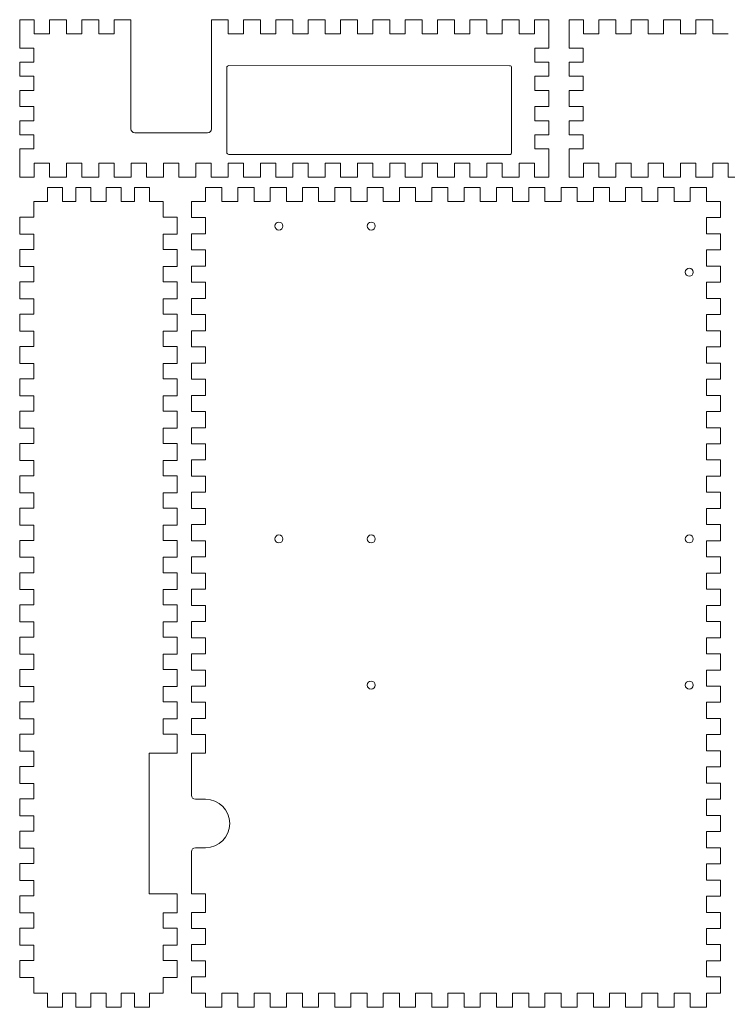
# Model space of a CAD drawing. Header units: millimetres. Extents: x -98 to 604, y -151 to 339.
# Drawn here: x -97.5 to 253.3, y -150.5 to 338.5 of the extents above; entities that cross this region are included whole.
import ezdxf

# ---------------------------------------------------------------- set-up
doc = ezdxf.new("R2010")
doc.units = ezdxf.units.MM
doc.layers.add('Cut Layer', color=1, linetype='Continuous', lineweight=5, true_color=0xff0000)

msp = doc.modelspace()

# ---------------------------------------------------------------- linework, layer by layer
at = {"layer": 'Cut Layer'}
for p, q in [((-97.5, 338.5), (-97.5, 331.5)), ((-90.3, 338.5), (-97.5, 338.5)), ((-90.3, 338.5), (-90.3, 331.5)), ((-82.7, 331.5), (-82.7, 338.5)), ((-82.7, 338.5), (-74.3, 338.5)), ((-74.3, 338.5), (-74.3, 331.5)), ((-66.7, 331.5), (-66.7, 338.5)), ((-66.7, 338.5), (-58.3, 338.5)), ((-58.3, 338.5), (-58.3, 331.5)), ((-50.7, 331.5), (-50.7, 338.5)), ((-50.7, 338.5), (-42.5, 338.5)), ((-42.5, 338.5), (-42.5, 284.5)), ((-2.5, 338.5), (5.7, 338.5)), ((-2.5, 338.5), (-2.5, 284.5)), ((5.7, 338.5), (5.7, 331.5)), ((13.3, 331.5), (13.3, 338.5)), ((13.3, 338.5), (21.7, 338.5)), ((21.7, 338.5), (21.7, 331.5)), ((29.3, 331.5), (29.3, 338.5)), ((29.3, 338.5), (37.7, 338.5)), ((37.7, 338.5), (37.7, 331.5)), ((45.3, 331.5), (45.3, 338.5)), ((45.3, 338.5), (53.7, 338.5)), ((53.7, 338.5), (53.7, 331.5)), ((61.3, 331.5), (61.3, 338.5)), ((61.3, 338.5), (69.7, 338.5)), ((69.7, 338.5), (69.7, 331.5)), ((77.3, 331.5), (77.3, 338.5)), ((77.3, 338.5), (85.7, 338.5)), ((85.7, 338.5), (85.7, 331.5)), ((93.3, 331.5), (93.3, 338.5)), ((93.3, 338.5), (101.7, 338.5)), ((101.7, 338.5), (101.7, 331.5)), ((109.3, 331.5), (109.3, 338.5)), ((109.3, 338.5), (117.7, 338.5)), ((117.7, 338.5), (117.7, 331.5)), ((125.3, 331.5), (125.3, 338.5)), ((125.3, 338.5), (133.7, 338.5)), ((133.7, 338.5), (133.7, 331.5)), ((141.3, 331.5), (141.3, 338.5)), ((141.3, 338.5), (149.7, 338.5)), ((149.7, 338.5), (149.7, 331.5)), ((157.3, 331.5), (157.3, 338.5)), ((157.3, 338.5), (164.5, 338.5)), ((164.5, 331.5), (164.5, 338.5)), ((174.5, 338.5), (174.5, 331.5)), ((181.7, 338.5), (174.5, 338.5)), ((181.7, 338.5), (181.7, 331.5)), ((189.3, 331.5), (189.3, 338.5)), ((189.3, 338.5), (197.7, 338.5)), ((197.7, 338.5), (197.7, 331.5)), ((205.3, 331.5), (205.3, 338.5)), ((205.3, 338.5), (213.7, 338.5)), ((213.7, 338.5), (213.7, 331.5)), ((221.3, 331.5), (221.3, 338.5)), ((221.3, 338.5), (229.7, 338.5)), ((229.7, 338.5), (229.7, 331.5)), ((237.3, 331.5), (237.3, 338.5)), ((237.3, 338.5), (245.7, 338.5)), ((245.7, 338.5), (245.7, 331.5)), ((-97.5, 324.5), (-97.5, 331.5)), ((-90.3, 331.5), (-82.7, 331.5)), ((-74.3, 331.5), (-66.7, 331.5)), ((-58.3, 331.5), (-50.7, 331.5)), ((5.7, 331.5), (13.3, 331.5)), ((21.7, 331.5), (29.3, 331.5)), ((37.7, 331.5), (45.3, 331.5)), ((53.7, 331.5), (61.3, 331.5)), ((69.7, 331.5), (77.3, 331.5)), ((85.7, 331.5), (93.3, 331.5)), ((101.7, 331.5), (109.3, 331.5)), ((117.7, 331.5), (125.3, 331.5)), ((133.7, 331.5), (141.3, 331.5)), ((149.7, 331.5), (157.3, 331.5)), ((164.5, 324.5), (164.5, 331.5)), ((174.5, 324.5), (174.5, 331.5)), ((181.7, 331.5), (189.3, 331.5)), ((197.7, 331.5), (205.3, 331.5)), ((213.7, 331.5), (221.3, 331.5)), ((229.7, 331.5), (237.3, 331.5)), ((245.7, 331.5), (253.3, 331.5)), ((-90.5, 324.5), (-97.5, 324.5)), ((-90.5, 317.5), (-90.5, 324.5)), ((157.5, 317.5), (157.5, 324.5)), ((157.5, 324.5), (164.5, 324.5)), ((181.5, 324.5), (174.5, 324.5)), ((181.5, 317.5), (181.5, 324.5)), ((-97.5, 310.5), (-97.5, 317.5)), ((-97.5, 317.5), (-90.5, 317.5)), ((5.03, 314.79), (5.03, 272.79)), ((145.03, 315.75), (6.03, 315.79)), ((146.03, 272.75), (146.03, 314.75)), ((164.5, 317.5), (157.5, 317.5)), ((164.5, 310.5), (164.5, 317.5)), ((174.5, 310.5), (174.5, 317.5)), ((174.5, 317.5), (181.5, 317.5)), ((-90.5, 310.5), (-97.5, 310.5)), ((-90.5, 303.5), (-90.5, 310.5)), ((157.5, 303.5), (157.5, 310.5)), ((157.5, 310.5), (164.5, 310.5)), ((181.5, 310.5), (174.5, 310.5)), ((181.5, 303.5), (181.5, 310.5)), ((-97.5, 295.5), (-97.5, 303.5)), ((-97.5, 303.5), (-90.5, 303.5)), ((164.5, 303.5), (157.5, 303.5)), ((164.5, 295.5), (164.5, 303.5)), ((174.5, 295.5), (174.5, 303.5)), ((174.5, 303.5), (181.5, 303.5)), ((-90.5, 295.5), (-97.5, 295.5)), ((-90.5, 288.5), (-90.5, 295.5)), ((157.5, 288.5), (157.5, 295.5)), ((157.5, 295.5), (164.5, 295.5)), ((181.5, 295.5), (174.5, 295.5)), ((181.5, 288.5), (181.5, 295.5)), ((-97.5, 281.5), (-97.5, 288.5)), ((-97.5, 288.5), (-90.5, 288.5)), ((164.5, 288.5), (157.5, 288.5)), ((164.5, 281.5), (164.5, 288.5)), ((174.5, 281.5), (174.5, 288.5)), ((174.5, 288.5), (181.5, 288.5)), ((-90.5, 281.5), (-97.5, 281.5)), ((-90.5, 274.5), (-90.5, 281.5)), ((-40.5, 282.5), (-4.5, 282.5)), ((157.5, 274.5), (157.5, 281.5)), ((157.5, 281.5), (164.5, 281.5)), ((181.5, 281.5), (174.5, 281.5)), ((181.5, 274.5), (181.5, 281.5)), ((-97.5, 267.5), (-97.5, 274.5)), ((-97.5, 274.5), (-90.5, 274.5)), ((164.5, 274.5), (157.5, 274.5)), ((164.5, 267.5), (164.5, 274.5)), ((174.5, 267.5), (174.5, 274.5)), ((174.5, 274.5), (181.5, 274.5)), ((6.03, 271.79), (145.03, 271.75)), ((-97.5, 260.5), (-97.5, 267.5)), ((-90.3, 260.5), (-90.3, 267.5)), ((-90.3, 267.5), (-82.7, 267.5)), ((-82.7, 267.5), (-82.7, 260.5)), ((-74.3, 260.5), (-74.3, 267.5)), ((-74.3, 267.5), (-66.7, 267.5)), ((-66.7, 267.5), (-66.7, 260.5)), ((-58.3, 260.5), (-58.3, 267.5)), ((-58.3, 267.5), (-50.7, 267.5)), ((-50.7, 267.5), (-50.7, 260.5)), ((-42.3, 260.5), (-42.3, 267.5)), ((-42.3, 267.5), (-34.7, 267.5)), ((-34.7, 267.5), (-34.7, 260.5)), ((-26.3, 260.5), (-26.3, 267.5)), ((-26.3, 267.5), (-18.7, 267.5)), ((-18.7, 267.5), (-18.7, 260.5)), ((-10.3, 260.5), (-10.3, 267.5)), ((-10.3, 267.5), (-2.7, 267.5)), ((-2.7, 267.5), (-2.7, 260.5)), ((5.7, 260.5), (5.7, 267.5)), ((5.7, 267.5), (13.3, 267.5)), ((13.3, 267.5), (13.3, 260.5)), ((21.7, 260.5), (21.7, 267.5)), ((21.7, 267.5), (29.3, 267.5)), ((29.3, 267.5), (29.3, 260.5)), ((37.7, 260.5), (37.7, 267.5)), ((37.7, 267.5), (45.3, 267.5)), ((45.3, 267.5), (45.3, 260.5)), ((53.7, 260.5), (53.7, 267.5)), ((53.7, 267.5), (61.3, 267.5)), ((61.3, 267.5), (61.3, 260.5)), ((69.7, 260.5), (69.7, 267.5)), ((69.7, 267.5), (77.3, 267.5)), ((77.3, 267.5), (77.3, 260.5)), ((85.7, 260.5), (85.7, 267.5)), ((85.7, 267.5), (93.3, 267.5)), ((93.3, 267.5), (93.3, 260.5)), ((101.7, 260.5), (101.7, 267.5)), ((101.7, 267.5), (109.3, 267.5)), ((109.3, 267.5), (109.3, 260.5)), ((117.7, 260.5), (117.7, 267.5)), ((117.7, 267.5), (125.3, 267.5)), ((125.3, 267.5), (125.3, 260.5)), ((133.7, 260.5), (133.7, 267.5)), ((133.7, 267.5), (141.3, 267.5)), ((141.3, 267.5), (141.3, 260.5)), ((149.7, 260.5), (149.7, 267.5)), ((149.7, 267.5), (157.3, 267.5)), ((157.3, 267.5), (157.3, 260.5)), ((164.5, 267.5), (164.5, 260.5)), ((174.5, 260.5), (174.5, 267.5)), ((181.7, 260.5), (181.7, 267.5)), ((181.7, 267.5), (189.3, 267.5)), ((189.3, 267.5), (189.3, 260.5)), ((197.7, 260.5), (197.7, 267.5)), ((197.7, 267.5), (205.3, 267.5)), ((205.3, 267.5), (205.3, 260.5)), ((213.7, 260.5), (213.7, 267.5)), ((213.7, 267.5), (221.3, 267.5)), ((221.3, 267.5), (221.3, 260.5)), ((229.7, 260.5), (229.7, 267.5)), ((229.7, 267.5), (237.3, 267.5)), ((237.3, 267.5), (237.3, 260.5)), ((245.7, 260.5), (245.7, 267.5)), ((245.7, 267.5), (253.3, 267.5)), ((253.3, 267.5), (253.3, 260.5)), ((-90.3, 260.5), (-97.5, 260.5)), ((-82.7, 260.5), (-74.3, 260.5)), ((-66.7, 260.5), (-58.3, 260.5)), ((-50.7, 260.5), (-42.3, 260.5)), ((-34.7, 260.5), (-26.3, 260.5)), ((-18.7, 260.5), (-10.3, 260.5)), ((-2.7, 260.5), (5.7, 260.5)), ((13.3, 260.5), (21.7, 260.5)), ((29.3, 260.5), (37.7, 260.5)), ((45.3, 260.5), (53.7, 260.5)), ((61.3, 260.5), (69.7, 260.5)), ((77.3, 260.5), (85.7, 260.5)), ((93.3, 260.5), (101.7, 260.5)), ((109.3, 260.5), (117.7, 260.5)), ((125.3, 260.5), (133.7, 260.5)), ((141.3, 260.5), (149.7, 260.5)), ((157.3, 260.5), (164.5, 260.5)), ((181.7, 260.5), (174.5, 260.5)), ((189.3, 260.5), (197.7, 260.5)), ((205.3, 260.5), (213.7, 260.5)), ((221.3, 260.5), (229.7, 260.5)), ((237.3, 260.5), (245.7, 260.5)), ((253.3, 260.5), (261.7, 260.5)), ((-76.3, 255.5), (-83.7, 255.5)), ((-83.7, 255.5), (-83.7, 248.5)), ((-76.3, 248.5), (-76.3, 255.5)), ((-62.3, 255.5), (-69.7, 255.5)), ((-69.7, 255.5), (-69.7, 248.5)), ((-62.3, 248.5), (-62.3, 255.5)), ((-47.3, 255.5), (-54.7, 255.5)), ((-54.7, 255.5), (-54.7, 248.5)), ((-47.3, 248.5), (-47.3, 255.5)), ((-33.3, 255.5), (-40.7, 255.5)), ((-40.7, 255.5), (-40.7, 248.5)), ((-33.3, 248.5), (-33.3, 255.5)), ((-5.5, 248.5), (-5.5, 255.5)), ((-5.5, 255.5), (2.5, 255.5)), ((2.5, 255.5), (2.5, 248.5)), ((10.5, 248.5), (10.5, 255.5)), ((10.5, 255.5), (18.5, 255.5)), ((18.5, 255.5), (18.5, 248.5)), ((26.5, 248.5), (26.5, 255.5)), ((26.5, 255.5), (34.5, 255.5)), ((34.5, 255.5), (34.5, 248.5)), ((42.5, 248.5), (42.5, 255.5)), ((42.5, 255.5), (50.5, 255.5)), ((50.5, 255.5), (50.5, 248.5)), ((58.5, 248.5), (58.5, 255.5)), ((58.5, 255.5), (66.5, 255.5)), ((66.5, 255.5), (66.5, 248.5)), ((74.5, 248.5), (74.5, 255.5)), ((74.5, 255.5), (82.5, 255.5)), ((82.5, 255.5), (82.5, 248.5)), ((90.5, 248.5), (90.5, 255.5)), ((90.5, 255.5), (98.5, 255.5)), ((98.5, 255.5), (98.5, 248.5)), ((106.5, 248.5), (106.5, 255.5)), ((106.5, 255.5), (114.5, 255.5)), ((114.5, 255.5), (114.5, 248.5)), ((122.5, 248.5), (122.5, 255.5)), ((122.5, 255.5), (130.5, 255.5)), ((130.5, 255.5), (130.5, 248.5)), ((138.5, 248.5), (138.5, 255.5)), ((138.5, 255.5), (146.5, 255.5)), ((146.5, 255.5), (146.5, 248.5)), ((154.5, 248.5), (154.5, 255.5)), ((154.5, 255.5), (162.5, 255.5)), ((162.5, 255.5), (162.5, 248.5)), ((170.5, 248.5), (170.5, 255.5)), ((170.5, 255.5), (178.5, 255.5)), ((178.5, 255.5), (178.5, 248.5)), ((186.5, 248.5), (186.5, 255.5)), ((186.5, 255.5), (194.5, 255.5)), ((194.5, 255.5), (194.5, 248.5)), ((202.5, 248.5), (202.5, 255.5)), ((202.5, 255.5), (210.5, 255.5)), ((210.5, 255.5), (210.5, 248.5)), ((218.5, 248.5), (218.5, 255.5)), ((218.5, 255.5), (226.5, 255.5)), ((226.5, 255.5), (226.5, 248.5)), ((234.5, 248.5), (234.5, 255.5)), ((234.5, 255.5), (242.5, 255.5)), ((242.5, 255.5), (242.5, 248.5)), ((-90.5, 248.5), (-90.5, 240.7)), ((-83.7, 248.5), (-90.5, 248.5)), ((-69.7, 248.5), (-76.3, 248.5)), ((-54.7, 248.5), (-62.3, 248.5)), ((-40.7, 248.5), (-47.3, 248.5)), ((-26.5, 248.5), (-33.3, 248.5)), ((-26.5, 248.5), (-26.5, 240.7)), ((-12.5, 240.5), (-12.5, 248.5)), ((-12.5, 248.5), (-5.5, 248.5)), ((2.5, 248.5), (10.5, 248.5)), ((18.5, 248.5), (26.5, 248.5)), ((34.5, 248.5), (42.5, 248.5)), ((50.5, 248.5), (58.5, 248.5)), ((66.5, 248.5), (74.5, 248.5)), ((82.5, 248.5), (90.5, 248.5)), ((98.5, 248.5), (106.5, 248.5)), ((114.5, 248.5), (122.5, 248.5)), ((130.5, 248.5), (138.5, 248.5)), ((146.5, 248.5), (154.5, 248.5)), ((162.5, 248.5), (170.5, 248.5)), ((178.5, 248.5), (186.5, 248.5)), ((194.5, 248.5), (202.5, 248.5)), ((210.5, 248.5), (218.5, 248.5)), ((226.5, 248.5), (234.5, 248.5)), ((242.5, 248.5), (249.5, 248.5)), ((249.5, 248.5), (249.5, 240.5)), ((-90.5, 240.7), (-97.5, 240.7)), ((-97.5, 240.7), (-97.5, 232.3)), ((-26.5, 240.7), (-19.5, 240.7)), ((-19.5, 240.7), (-19.5, 232.3)), ((-5.5, 240.5), (-12.5, 240.5)), ((-5.5, 232.5), (-5.5, 240.5)), ((249.5, 240.5), (242.5, 240.5)), ((242.5, 240.5), (242.5, 232.5)), ((-97.5, 232.3), (-90.5, 232.3)), ((-90.5, 232.3), (-90.5, 224.7)), ((-26.5, 232.3), (-26.5, 224.7)), ((-19.5, 232.3), (-26.5, 232.3)), ((-12.5, 224.5), (-12.5, 232.5)), ((-12.5, 232.5), (-5.5, 232.5)), ((242.5, 232.5), (249.5, 232.5)), ((249.5, 232.5), (249.5, 224.5)), ((-90.5, 224.7), (-97.5, 224.7)), ((-97.5, 224.7), (-97.5, 216.3)), ((-26.5, 224.7), (-19.5, 224.7)), ((-19.5, 224.7), (-19.5, 216.3)), ((-5.5, 224.5), (-12.5, 224.5)), ((-5.5, 216.5), (-5.5, 224.5)), ((249.5, 224.5), (242.5, 224.5)), ((242.5, 224.5), (242.5, 216.5)), ((-97.5, 216.3), (-90.5, 216.3)), ((-90.5, 216.3), (-90.5, 208.7)), ((-26.5, 216.3), (-26.5, 208.7)), ((-19.5, 216.3), (-26.5, 216.3)), ((-12.5, 208.5), (-12.5, 216.5)), ((-12.5, 216.5), (-5.5, 216.5)), ((242.5, 216.5), (249.5, 216.5)), ((249.5, 216.5), (249.5, 208.5)), ((-90.5, 208.7), (-97.5, 208.7)), ((-97.5, 208.7), (-97.5, 200.3)), ((-26.5, 208.7), (-19.5, 208.7)), ((-19.5, 208.7), (-19.5, 200.3)), ((-5.5, 208.5), (-12.5, 208.5)), ((-5.5, 200.5), (-5.5, 208.5)), ((249.5, 208.5), (242.5, 208.5)), ((242.5, 208.5), (242.5, 200.5)), ((-12.5, 192.5), (-12.5, 200.5)), ((-12.5, 200.5), (-5.5, 200.5)), ((242.5, 200.5), (249.5, 200.5)), ((249.5, 200.5), (249.5, 192.5)), ((-97.5, 200.3), (-90.5, 200.3)), ((-90.5, 200.3), (-90.5, 192.7)), ((-26.5, 200.3), (-26.5, 192.7)), ((-19.5, 200.3), (-26.5, 200.3)), ((-90.5, 192.7), (-97.5, 192.7)), ((-97.5, 192.7), (-97.5, 184.3)), ((-26.5, 192.7), (-19.5, 192.7)), ((-19.5, 192.7), (-19.5, 184.3)), ((-5.5, 192.5), (-12.5, 192.5)), ((-5.5, 184.5), (-5.5, 192.5)), ((249.5, 192.5), (242.5, 192.5)), ((242.5, 192.5), (242.5, 184.5)), ((-97.5, 184.3), (-90.5, 184.3)), ((-90.5, 184.3), (-90.5, 176.7)), ((-26.5, 184.3), (-26.5, 176.7)), ((-19.5, 184.3), (-26.5, 184.3)), ((-12.5, 176.5), (-12.5, 184.5)), ((-12.5, 184.5), (-5.5, 184.5)), ((242.5, 184.5), (249.5, 184.5)), ((249.5, 184.5), (249.5, 176.5)), ((-90.5, 176.7), (-97.5, 176.7)), ((-97.5, 176.7), (-97.5, 168.3)), ((-26.5, 176.7), (-19.5, 176.7)), ((-19.5, 176.7), (-19.5, 168.3)), ((-5.5, 176.5), (-12.5, 176.5)), ((-5.5, 168.5), (-5.5, 176.5)), ((249.5, 176.5), (242.5, 176.5)), ((242.5, 176.5), (242.5, 168.5)), ((-97.5, 168.3), (-90.5, 168.3)), ((-90.5, 168.3), (-90.5, 160.7)), ((-26.5, 168.3), (-26.5, 160.7)), ((-19.5, 168.3), (-26.5, 168.3)), ((-12.5, 160.5), (-12.5, 168.5)), ((-12.5, 168.5), (-5.5, 168.5)), ((242.5, 168.5), (249.5, 168.5)), ((249.5, 168.5), (249.5, 160.5)), ((-90.5, 160.7), (-97.5, 160.7)), ((-97.5, 160.7), (-97.5, 152.3)), ((-26.5, 160.7), (-19.5, 160.7)), ((-19.5, 160.7), (-19.5, 152.3)), ((-5.5, 160.5), (-12.5, 160.5)), ((-5.5, 152.5), (-5.5, 160.5)), ((249.5, 160.5), (242.5, 160.5)), ((242.5, 160.5), (242.5, 152.5)), ((-97.5, 152.3), (-90.5, 152.3)), ((-90.5, 152.3), (-90.5, 144.7)), ((-26.5, 152.3), (-26.5, 144.7)), ((-19.5, 152.3), (-26.5, 152.3)), ((-12.5, 144.5), (-12.5, 152.5)), ((-12.5, 152.5), (-5.5, 152.5)), ((242.5, 152.5), (249.5, 152.5)), ((249.5, 152.5), (249.5, 144.5)), ((-90.5, 144.7), (-97.5, 144.7)), ((-97.5, 144.7), (-97.5, 136.3)), ((-26.5, 144.7), (-19.5, 144.7)), ((-19.5, 144.7), (-19.5, 136.3)), ((-5.5, 144.5), (-12.5, 144.5)), ((-5.5, 136.5), (-5.5, 144.5)), ((249.5, 144.5), (242.5, 144.5)), ((242.5, 144.5), (242.5, 136.5)), ((-97.5, 136.3), (-90.5, 136.3)), ((-90.5, 136.3), (-90.5, 128.7)), ((-26.5, 136.3), (-26.5, 128.7)), ((-19.5, 136.3), (-26.5, 136.3)), ((-12.5, 128.5), (-12.5, 136.5)), ((-12.5, 136.5), (-5.5, 136.5)), ((242.5, 136.5), (249.5, 136.5)), ((249.5, 136.5), (249.5, 128.5)), ((-90.5, 128.7), (-97.5, 128.7)), ((-97.5, 128.7), (-97.5, 120.3)), ((-26.5, 128.7), (-19.5, 128.7)), ((-19.5, 128.7), (-19.5, 120.3)), ((-5.5, 128.5), (-12.5, 128.5)), ((-5.5, 120.5), (-5.5, 128.5)), ((249.5, 128.5), (242.5, 128.5)), ((242.5, 128.5), (242.5, 120.5)), ((-97.5, 120.3), (-90.5, 120.3)), ((-90.5, 120.3), (-90.5, 112.7)), ((-26.5, 120.3), (-26.5, 112.7)), ((-19.5, 120.3), (-26.5, 120.3)), ((-12.5, 112.5), (-12.5, 120.5)), ((-12.5, 120.5), (-5.5, 120.5)), ((242.5, 120.5), (249.5, 120.5)), ((249.5, 120.5), (249.5, 112.5)), ((-90.5, 112.7), (-97.5, 112.7)), ((-97.5, 112.7), (-97.5, 104.3)), ((-26.5, 112.7), (-19.5, 112.7)), ((-19.5, 112.7), (-19.5, 104.3)), ((-5.5, 112.5), (-12.5, 112.5)), ((-5.5, 104.5), (-5.5, 112.5)), ((249.5, 112.5), (242.5, 112.5)), ((242.5, 112.5), (242.5, 104.5)), ((-97.5, 104.3), (-90.5, 104.3)), ((-90.5, 104.3), (-90.5, 96.7)), ((-26.5, 104.3), (-26.5, 96.7)), ((-19.5, 104.3), (-26.5, 104.3)), ((-12.5, 96.5), (-12.5, 104.5)), ((-12.5, 104.5), (-5.5, 104.5)), ((242.5, 104.5), (249.5, 104.5)), ((249.5, 104.5), (249.5, 96.5)), ((-90.5, 96.7), (-97.5, 96.7)), ((-97.5, 96.7), (-97.5, 88.3)), ((-26.5, 96.7), (-19.5, 96.7)), ((-19.5, 96.7), (-19.5, 88.3)), ((-5.5, 96.5), (-12.5, 96.5)), ((-5.5, 88.5), (-5.5, 96.5)), ((249.5, 96.5), (242.5, 96.5)), ((242.5, 96.5), (242.5, 88.5)), ((-97.5, 88.3), (-90.5, 88.3)), ((-90.5, 88.3), (-90.5, 80.7)), ((-26.5, 88.3), (-26.5, 80.7)), ((-19.5, 88.3), (-26.5, 88.3)), ((-12.5, 80.5), (-12.5, 88.5)), ((-12.5, 88.5), (-5.5, 88.5)), ((242.5, 88.5), (249.5, 88.5)), ((249.5, 88.5), (249.5, 80.5)), ((-90.5, 80.7), (-97.5, 80.7)), ((-97.5, 80.7), (-97.5, 72.3)), ((-26.5, 80.7), (-19.5, 80.7)), ((-19.5, 80.7), (-19.5, 72.3)), ((-5.5, 80.5), (-12.5, 80.5)), ((-5.5, 72.5), (-5.5, 80.5)), ((249.5, 80.5), (242.5, 80.5)), ((242.5, 80.5), (242.5, 72.5)), ((-97.5, 72.3), (-90.5, 72.3)), ((-90.5, 72.3), (-90.5, 64.7)), ((-26.5, 72.3), (-26.5, 64.7)), ((-19.5, 72.3), (-26.5, 72.3)), ((-12.5, 64.5), (-12.5, 72.5)), ((-12.5, 72.5), (-5.5, 72.5)), ((242.5, 72.5), (249.5, 72.5)), ((249.5, 72.5), (249.5, 64.5)), ((-90.5, 64.7), (-97.5, 64.7)), ((-97.5, 64.7), (-97.5, 56.3)), ((-26.5, 64.7), (-19.5, 64.7)), ((-19.5, 64.7), (-19.5, 56.3)), ((-5.5, 64.5), (-12.5, 64.5)), ((-5.5, 56.5), (-5.5, 64.5)), ((249.5, 64.5), (242.5, 64.5)), ((242.5, 64.5), (242.5, 56.5)), ((-97.5, 56.3), (-90.5, 56.3)), ((-90.5, 56.3), (-90.5, 48.7)), ((-26.5, 56.3), (-26.5, 48.7)), ((-19.5, 56.3), (-26.5, 56.3)), ((-12.5, 48.5), (-12.5, 56.5)), ((-12.5, 56.5), (-5.5, 56.5)), ((242.5, 56.5), (249.5, 56.5)), ((249.5, 56.5), (249.5, 48.5)), ((-90.5, 48.7), (-97.5, 48.7)), ((-97.5, 48.7), (-97.5, 40.3)), ((-26.5, 48.7), (-19.5, 48.7)), ((-19.5, 48.7), (-19.5, 40.3)), ((-5.5, 48.5), (-12.5, 48.5)), ((-5.5, 40.5), (-5.5, 48.5)), ((249.5, 48.5), (242.5, 48.5)), ((242.5, 48.5), (242.5, 40.5)), ((-97.5, 40.3), (-90.5, 40.3)), ((-90.5, 40.3), (-90.5, 32.7)), ((-26.5, 40.3), (-26.5, 32.7)), ((-19.5, 40.3), (-26.5, 40.3)), ((-12.5, 32.5), (-12.5, 40.5)), ((-12.5, 40.5), (-5.5, 40.5)), ((242.5, 40.5), (249.5, 40.5)), ((249.5, 40.5), (249.5, 32.5)), ((-90.5, 32.7), (-97.5, 32.7)), ((-97.5, 32.7), (-97.5, 24.3)), ((-26.5, 32.7), (-19.5, 32.7)), ((-19.5, 32.7), (-19.5, 24.3)), ((-5.5, 32.5), (-12.5, 32.5)), ((-5.5, 24.5), (-5.5, 32.5)), ((249.5, 32.5), (242.5, 32.5)), ((242.5, 32.5), (242.5, 24.5)), ((-12.5, 16.5), (-12.5, 24.5)), ((-12.5, 24.5), (-5.5, 24.5)), ((242.5, 24.5), (249.5, 24.5)), ((249.5, 24.5), (249.5, 16.5)), ((-97.5, 24.3), (-90.5, 24.3)), ((-90.5, 24.3), (-90.5, 16.7)), ((-26.5, 24.3), (-26.5, 16.7)), ((-19.5, 24.3), (-26.5, 24.3)), ((-90.5, 16.7), (-97.5, 16.7)), ((-97.5, 16.7), (-97.5, 8.3)), ((-26.5, 16.7), (-19.5, 16.7)), ((-19.5, 16.7), (-19.5, 8.3)), ((-5.5, 16.5), (-12.5, 16.5)), ((-5.5, 8.5), (-5.5, 16.5)), ((249.5, 16.5), (242.5, 16.5)), ((242.5, 16.5), (242.5, 8.5)), ((-97.5, 8.3), (-90.5, 8.3)), ((-90.5, 8.3), (-90.5, 0.7)), ((-26.5, 8.3), (-26.5, 0.7)), ((-19.5, 8.3), (-26.5, 8.3)), ((-12.5, 0.5), (-12.5, 8.5)), ((-12.5, 8.5), (-5.5, 8.5)), ((242.5, 8.5), (249.5, 8.5)), ((249.5, 8.5), (249.5, 0.5)), ((-90.5, 0.7), (-97.5, 0.7)), ((-97.5, 0.7), (-97.5, -7.7)), ((-26.5, 0.7), (-19.5, 0.7)), ((-19.5, 0.7), (-19.5, -7.7)), ((-5.5, 0.5), (-12.5, 0.5)), ((-5.5, -7.5), (-5.5, 0.5)), ((249.5, 0.5), (242.5, 0.5)), ((242.5, 0.5), (242.5, -7.5)), ((-97.5, -7.7), (-90.5, -7.7)), ((-90.5, -7.7), (-90.5, -15.3)), ((-26.5, -7.7), (-26.5, -15.3)), ((-19.5, -7.7), (-26.5, -7.7)), ((-12.5, -15.5), (-12.5, -7.5)), ((-12.5, -7.5), (-5.5, -7.5)), ((242.5, -7.5), (249.5, -7.5)), ((249.5, -7.5), (249.5, -15.5)), ((-90.5, -15.3), (-97.5, -15.3)), ((-97.5, -15.3), (-97.5, -23.7)), ((-26.5, -15.3), (-19.5, -15.3)), ((-19.5, -15.3), (-19.5, -24.6)), ((-5.5, -15.5), (-12.5, -15.5)), ((-5.5, -24.6), (-5.5, -15.5)), ((249.5, -15.5), (242.5, -15.5)), ((242.5, -15.5), (242.5, -23.5)), ((-97.5, -23.7), (-90.5, -23.7)), ((-90.5, -23.7), (-90.5, -31.3)), ((242.5, -23.5), (249.5, -23.5)), ((249.5, -23.5), (249.5, -31.5)), ((-33.5, -24.6), (-33.5, -94.4)), ((-19.5, -24.6), (-33.5, -24.6)), ((-12.5, -31.5), (-12.5, -24.6)), ((-12.5, -24.6), (-5.5, -24.6)), ((-90.5, -31.3), (-97.5, -31.3)), ((-97.5, -31.3), (-97.5, -39.7)), ((-12.5, -45.5), (-12.5, -31.5)), ((249.5, -31.5), (242.5, -31.5)), ((242.5, -31.5), (242.5, -39.5)), ((-97.5, -39.7), (-90.5, -39.7)), ((-90.5, -39.7), (-90.5, -47.3)), ((242.5, -39.5), (249.5, -39.5)), ((249.5, -39.5), (249.5, -47.5)), ((-90.5, -47.3), (-97.5, -47.3)), ((-97.5, -47.3), (-97.5, -55.7)), ((-5.5, -47.5), (-10.5, -47.5)), ((249.5, -47.5), (242.5, -47.5)), ((242.5, -47.5), (242.5, -55.5)), ((-97.5, -55.7), (-90.5, -55.7)), ((-90.5, -55.7), (-90.5, -63.3)), ((242.5, -55.5), (249.5, -55.5)), ((249.5, -55.5), (249.5, -63.5)), ((-90.5, -63.3), (-97.5, -63.3)), ((-97.5, -63.3), (-97.5, -71.7)), ((249.5, -63.5), (242.5, -63.5)), ((242.5, -63.5), (242.5, -71.5)), ((-97.5, -71.7), (-90.5, -71.7)), ((-90.5, -71.7), (-90.5, -79.3)), ((-10.5, -71.5), (-5.5, -71.5)), ((242.5, -71.5), (249.5, -71.5)), ((249.5, -71.5), (249.5, -79.5)), ((-12.5, -87.5), (-12.5, -73.5)), ((-90.5, -79.3), (-97.5, -79.3)), ((-97.5, -79.3), (-97.5, -87.7)), ((249.5, -79.5), (242.5, -79.5)), ((242.5, -79.5), (242.5, -87.5)), ((-97.5, -87.7), (-90.5, -87.7)), ((-90.5, -87.7), (-90.5, -95.3)), ((-12.5, -94.4), (-12.5, -87.5)), ((242.5, -87.5), (249.5, -87.5)), ((249.5, -87.5), (249.5, -95.5)), ((-90.5, -95.3), (-97.5, -95.3)), ((-97.5, -95.3), (-97.5, -103.7)), ((-33.5, -94.4), (-19.5, -94.4)), ((-19.5, -94.4), (-19.5, -103.7)), ((-5.5, -94.4), (-12.5, -94.4)), ((-5.5, -103.5), (-5.5, -94.4)), ((249.5, -95.5), (242.5, -95.5)), ((242.5, -95.5), (242.5, -103.5)), ((-97.5, -103.7), (-90.5, -103.7)), ((-90.5, -103.7), (-90.5, -111.3)), ((-26.5, -103.7), (-26.5, -111.3)), ((-19.5, -103.7), (-26.5, -103.7)), ((-12.5, -111.5), (-12.5, -103.5)), ((-12.5, -103.5), (-5.5, -103.5)), ((242.5, -103.5), (249.5, -103.5)), ((249.5, -103.5), (249.5, -111.5)), ((-90.5, -111.3), (-97.5, -111.3)), ((-97.5, -111.3), (-97.5, -119.7)), ((-26.5, -111.3), (-19.5, -111.3)), ((-19.5, -111.3), (-19.5, -119.7)), ((-5.5, -111.5), (-12.5, -111.5)), ((-5.5, -119.5), (-5.5, -111.5)), ((249.5, -111.5), (242.5, -111.5)), ((242.5, -111.5), (242.5, -119.5)), ((-97.5, -119.7), (-90.5, -119.7)), ((-90.5, -119.7), (-90.5, -127.3)), ((-26.5, -119.7), (-26.5, -127.3)), ((-19.5, -119.7), (-26.5, -119.7)), ((-12.5, -127.5), (-12.5, -119.5)), ((-12.5, -119.5), (-5.5, -119.5)), ((242.5, -119.5), (249.5, -119.5)), ((249.5, -119.5), (249.5, -127.5)), ((-90.5, -127.3), (-97.5, -127.3)), ((-97.5, -127.3), (-97.5, -135.7)), ((-26.5, -127.3), (-19.5, -127.3)), ((-19.5, -127.3), (-19.5, -135.7)), ((-5.5, -127.5), (-12.5, -127.5)), ((-5.5, -135.5), (-5.5, -127.5)), ((249.5, -127.5), (242.5, -127.5)), ((242.5, -127.5), (242.5, -135.5)), ((-97.5, -135.7), (-90.5, -135.7)), ((-90.5, -135.7), (-90.5, -143.5)), ((-26.5, -135.7), (-26.5, -143.5)), ((-19.5, -135.7), (-26.5, -135.7)), ((-12.5, -143.5), (-12.5, -135.5)), ((-12.5, -135.5), (-5.5, -135.5)), ((242.5, -135.5), (249.5, -135.5)), ((249.5, -135.5), (249.5, -143.5)), ((-83.7, -143.5), (-90.5, -143.5)), ((-83.7, -150.5), (-83.7, -143.5)), ((-69.7, -143.5), (-76.3, -143.5)), ((-76.3, -143.5), (-76.3, -150.5)), ((-69.7, -150.5), (-69.7, -143.5)), ((-54.7, -143.5), (-62.3, -143.5)), ((-62.3, -143.5), (-62.3, -150.5)), ((-54.7, -150.5), (-54.7, -143.5)), ((-40.7, -143.5), (-47.3, -143.5)), ((-47.3, -143.5), (-47.3, -150.5)), ((-40.7, -150.5), (-40.7, -143.5)), ((-26.5, -143.5), (-33.3, -143.5)), ((-33.3, -143.5), (-33.3, -150.5)), ((-5.5, -143.5), (-12.5, -143.5)), ((-5.5, -143.5), (-5.5, -150.5)), ((2.5, -150.5), (2.5, -143.5)), ((2.5, -143.5), (10.5, -143.5)), ((10.5, -143.5), (10.5, -150.5)), ((18.5, -150.5), (18.5, -143.5)), ((18.5, -143.5), (26.5, -143.5)), ((26.5, -143.5), (26.5, -150.5)), ((34.5, -150.5), (34.5, -143.5)), ((34.5, -143.5), (42.5, -143.5)), ((42.5, -143.5), (42.5, -150.5)), ((50.5, -150.5), (50.5, -143.5)), ((50.5, -143.5), (58.5, -143.5)), ((58.5, -143.5), (58.5, -150.5)), ((66.5, -150.5), (66.5, -143.5)), ((66.5, -143.5), (74.5, -143.5)), ((74.5, -143.5), (74.5, -150.5)), ((82.5, -150.5), (82.5, -143.5)), ((82.5, -143.5), (90.5, -143.5)), ((90.5, -143.5), (90.5, -150.5)), ((98.5, -150.5), (98.5, -143.5)), ((98.5, -143.5), (106.5, -143.5)), ((106.5, -143.5), (106.5, -150.5)), ((114.5, -150.5), (114.5, -143.5)), ((114.5, -143.5), (122.5, -143.5)), ((122.5, -143.5), (122.5, -150.5)), ((130.5, -150.5), (130.5, -143.5)), ((130.5, -143.5), (138.5, -143.5)), ((138.5, -143.5), (138.5, -150.5)), ((146.5, -150.5), (146.5, -143.5)), ((146.5, -143.5), (154.5, -143.5)), ((154.5, -143.5), (154.5, -150.5)), ((162.5, -150.5), (162.5, -143.5)), ((162.5, -143.5), (170.5, -143.5)), ((170.5, -143.5), (170.5, -150.5)), ((178.5, -150.5), (178.5, -143.5)), ((178.5, -143.5), (186.5, -143.5)), ((186.5, -143.5), (186.5, -150.5)), ((194.5, -150.5), (194.5, -143.5)), ((194.5, -143.5), (202.5, -143.5)), ((202.5, -143.5), (202.5, -150.5)), ((210.5, -150.5), (210.5, -143.5)), ((210.5, -143.5), (218.5, -143.5)), ((218.5, -143.5), (218.5, -150.5)), ((226.5, -150.5), (226.5, -143.5)), ((226.5, -143.5), (234.5, -143.5)), ((234.5, -143.5), (234.5, -150.5)), ((242.5, -150.5), (242.5, -143.5)), ((242.5, -143.5), (249.5, -143.5)), ((-76.3, -150.5), (-83.7, -150.5)), ((-62.3, -150.5), (-69.7, -150.5)), ((-47.3, -150.5), (-54.7, -150.5)), ((-33.3, -150.5), (-40.7, -150.5)), ((-5.5, -150.5), (2.5, -150.5)), ((10.5, -150.5), (18.5, -150.5)), ((26.5, -150.5), (34.5, -150.5)), ((42.5, -150.5), (50.5, -150.5)), ((58.5, -150.5), (66.5, -150.5)), ((74.5, -150.5), (82.5, -150.5)), ((90.5, -150.5), (98.5, -150.5)), ((106.5, -150.5), (114.5, -150.5)), ((122.5, -150.5), (130.5, -150.5)), ((138.5, -150.5), (146.5, -150.5)), ((154.5, -150.5), (162.5, -150.5)), ((170.5, -150.5), (178.5, -150.5)), ((186.5, -150.5), (194.5, -150.5)), ((202.5, -150.5), (210.5, -150.5)), ((218.5, -150.5), (226.5, -150.5)), ((234.5, -150.5), (242.5, -150.5))]:
    msp.add_line(p, q, dxfattribs=at)
for centre in [(30.79, 236.34), (76.51, 236.34), (233.99, 213.48), (30.79, 81.4), (76.51, 81.4), (233.99, 81.4), (76.51, 9.01), (233.99, 9.01)]:
    msp.add_circle(centre, 1.98, dxfattribs=at)
for centre, radius, start, end in [((6.03, 314.79), 1, 90, 180), ((145.03, 314.75), 1, 0, 90), ((-40.5, 284.5), 2, 180, 270), ((-4.5, 284.5), 2, 270, 0), ((6.03, 272.79), 1, 180, 270), ((145.03, 272.75), 1, 270, 0), ((-10.5, -45.5), 2, 180, 270), ((-5.5, -59.5), 12, 270, 90), ((-10.5, -73.5), 2, 90, 180)]:
    msp.add_arc(centre, radius, start, end, dxfattribs=at)

doc.saveas('drawing.dxf')
